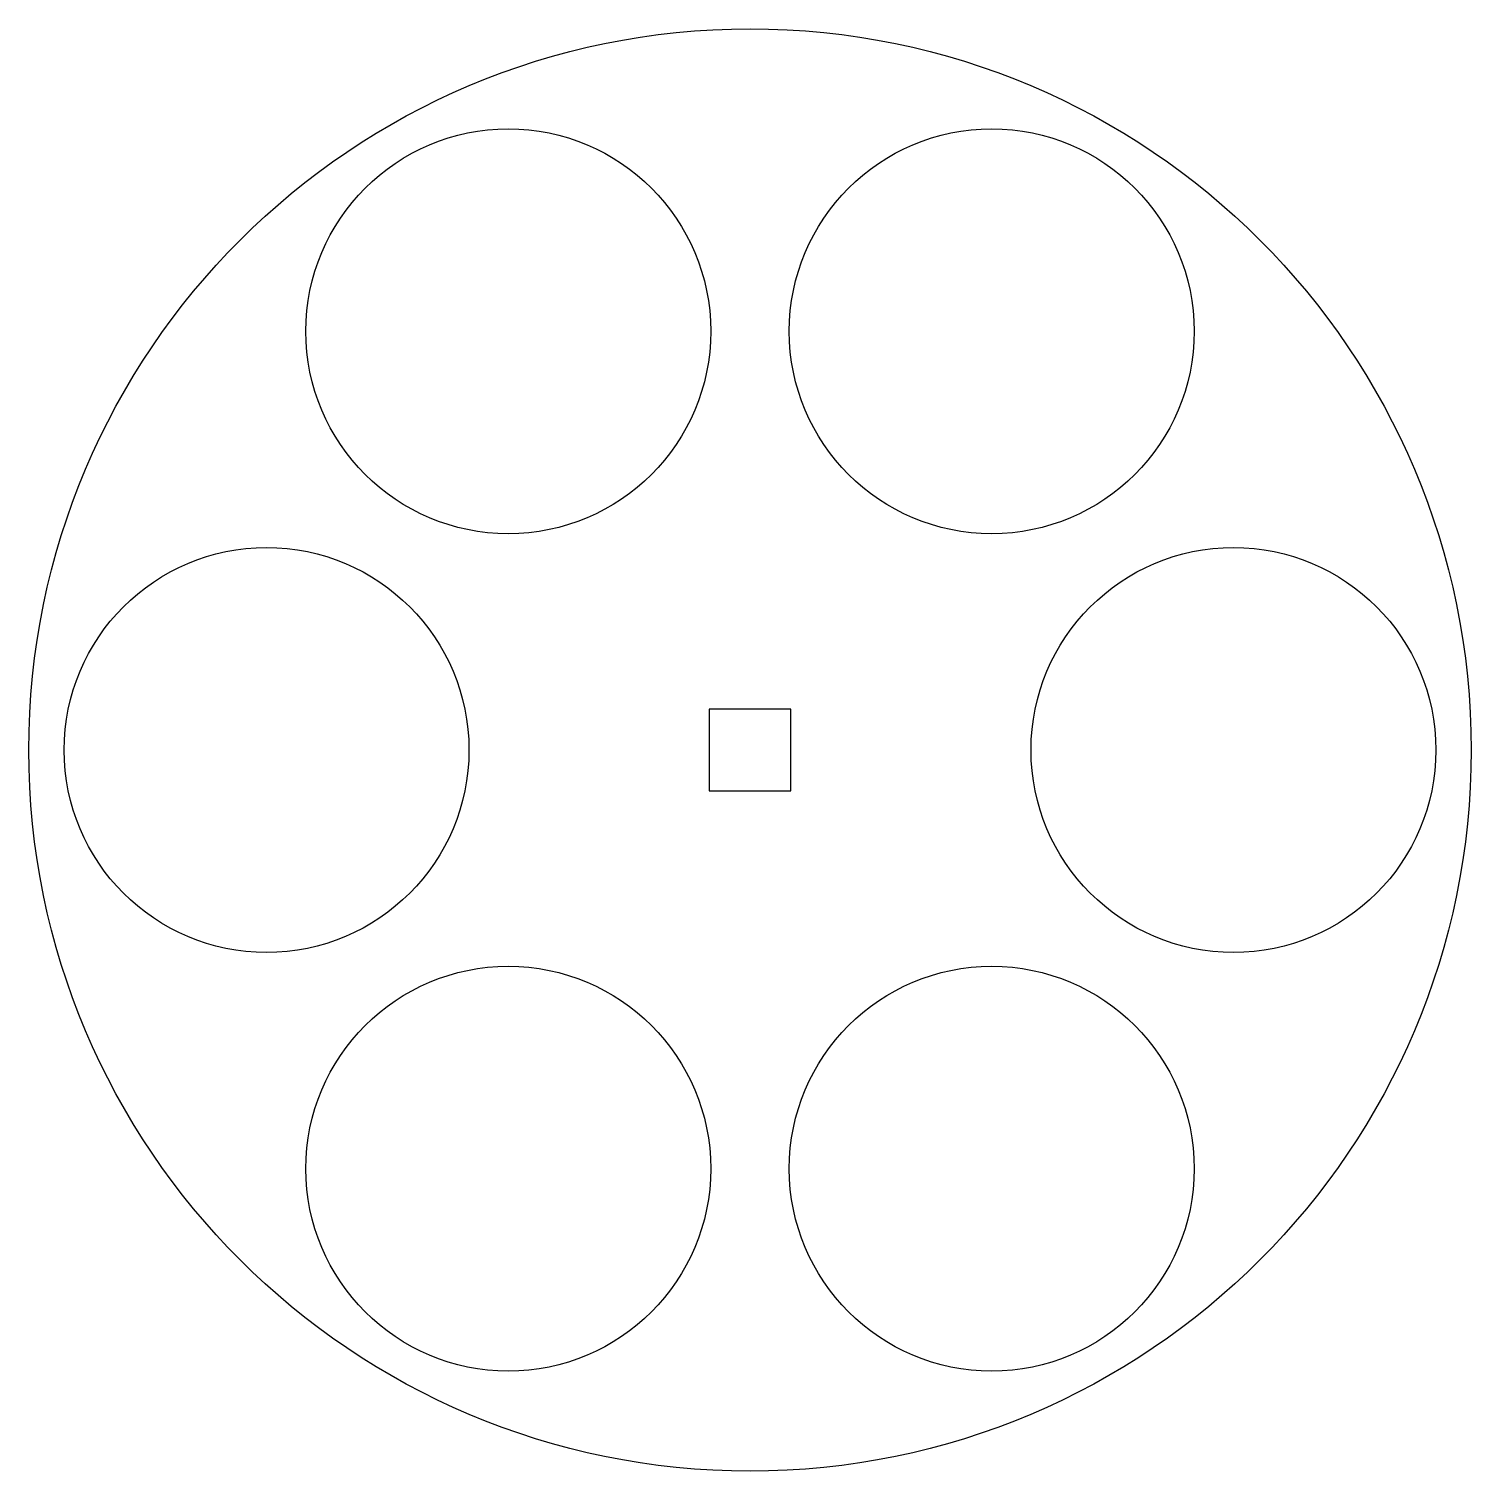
# Model space of a CAD drawing. Extents: x -179 to 179, y -179 to 179.
import ezdxf

# ---------------------------------------------------------------- set-up
doc = ezdxf.new("R2010")
doc.units = 0

msp = doc.modelspace()

# ---------------------------------------------------------------- linework, layer by layer
for p, q in [((10.1, 10.1), (-10.1, 10.1)), ((-10.1, 10.1), (-10.1, -10.1)), ((10.1, -10.1), (10.1, 10.1)), ((-10.1, -10.1), (10.1, -10.1))]:
    msp.add_line(p, q)
for centre, radius in [((0, 0), 179), ((-60, 103.923), 50.25), ((60, 103.923), 50.25), ((-120, 0), 50.25), ((120, 0), 50.25), ((-60, -103.923), 50.25), ((60, -103.923), 50.25)]:
    msp.add_circle(centre, radius)

doc.saveas('drawing.dxf')
